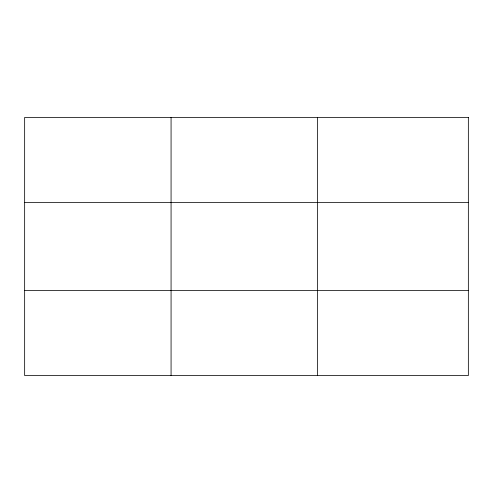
<?xml version="1.0" encoding="UTF-8"?>
<svg xmlns="http://www.w3.org/2000/svg" width="493" height="493" viewBox="0 0 493 493"><rect width="100%" height="100%" fill="white"/><g stroke="black" fill="none" stroke-linecap="round" stroke-linejoin="round"><path stroke-width="0.74" d="M171.071 117.445L171.071 375.555M317.492 117.445L317.492 375.555M24.65 202.623L468.35 202.623M24.65 290.377L468.35 290.377M468.35 117.445L468.35 375.555L24.65 375.555L24.65 117.445L468.35 117.445"/></g></svg>
